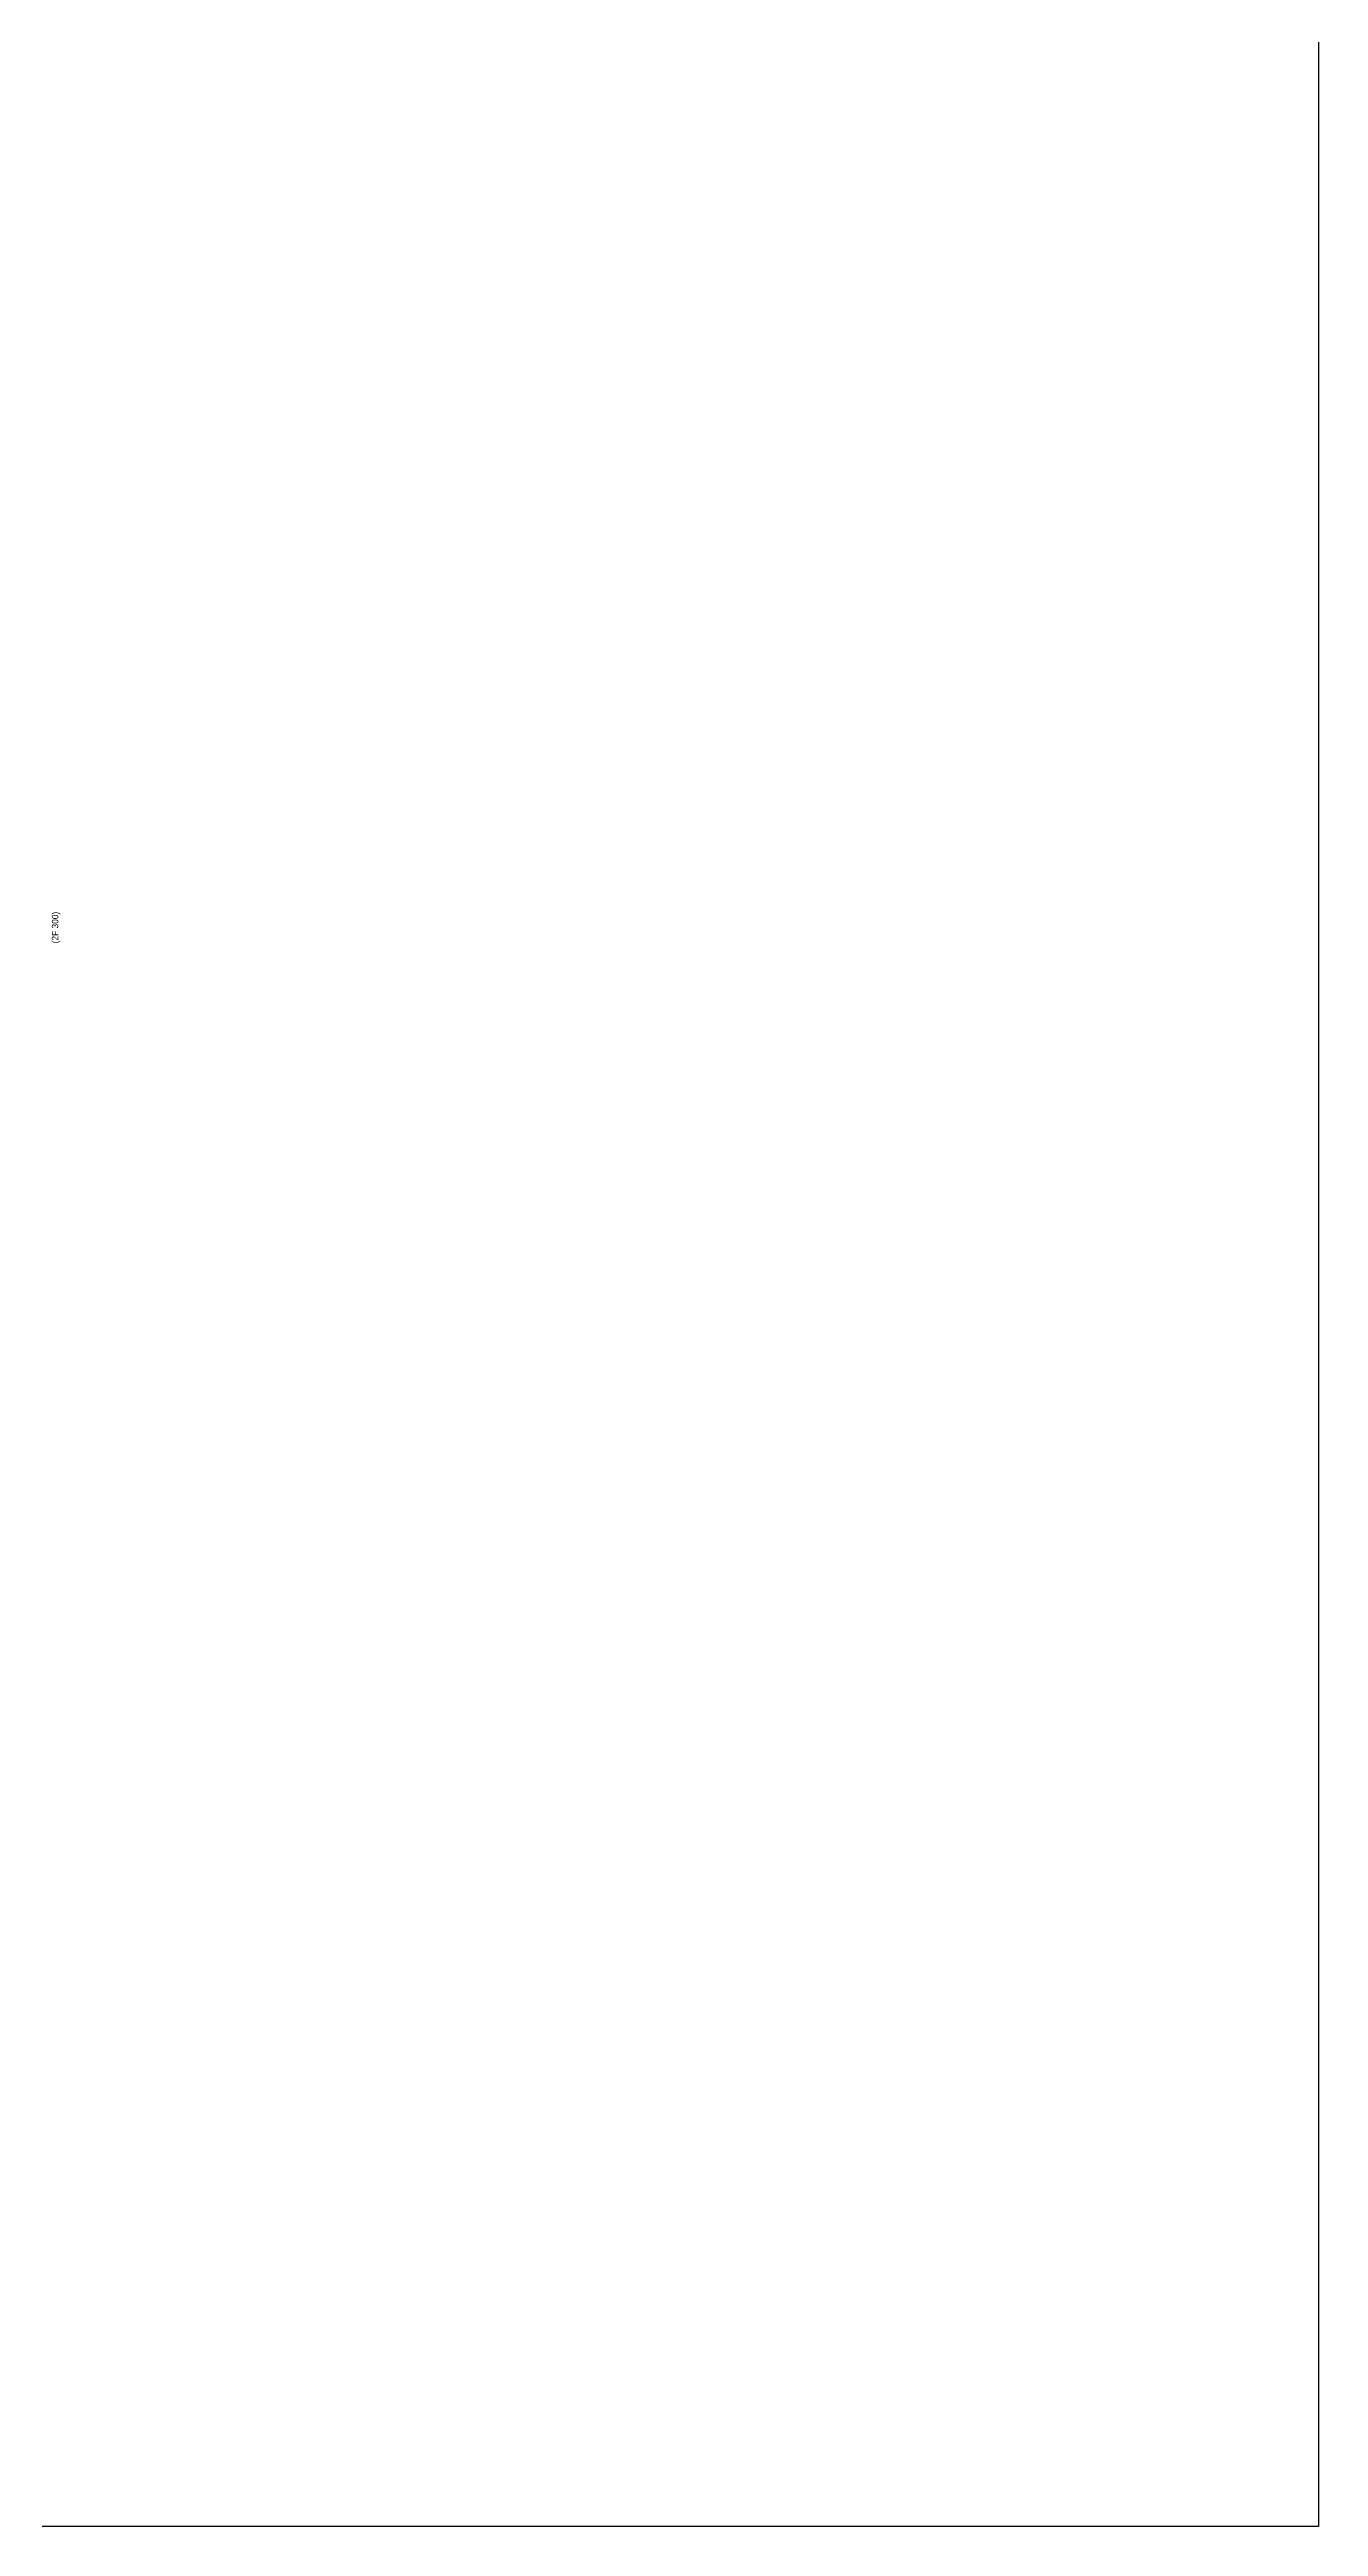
# Model space of a CAD drawing. Header units: millimetres. Extents: x -47382 to 204618, y -51045 to 127155.
# Drawn here: x 145006 to 204618, y -51045 to 65392 of the extents above; entities that cross this region are included whole.
import ezdxf
from ezdxf.enums import TextEntityAlignment as Align

# ---------------------------------------------------------------- set-up
doc = ezdxf.new("R2010")
doc.units = ezdxf.units.MM
doc.header["$LTSCALE"] = 300
doc.header["$MEASUREMENT"] = 0
doc.layers.get('0').update_dxf_attribs({"linetype": 'CONTINUOUS'})
doc.layers.get('Defpoints').update_dxf_attribs({"color": 153, "linetype": 'CONTINUOUS'})
doc.layers.add('Defpoint', color=161, linetype='CONTINUOUS', plot=False)
doc.styles.add('돋움', font='')
doc.styles.get('돋움').set_extended_font_data('Dotum')

# ---------------------------------------------------------------- blocks, each defined once
blk = doc.blocks.new('ACT 지상1층구조평면도')
at = {"layer": 'Defpoint'}
blk.add_lwpolyline([(0, 178200), (252000, 178200), (252000, 0), (0, 0)], close=True, dxfattribs=at)

msp = doc.modelspace()

# ---------------------------------------------------------------- linework, layer by layer
at = {"layer": 'Defpoint'}
msp.add_lwpolyline([(-47382, 127155), (204618, 127155), (204618, -51045), (-47382, -51045)], close=True, dxfattribs=at)

# ---------------------------------------------------------------- block references
msp.add_blockref('ACT 지상1층구조평면도', (-47382, -51045))

# ---------------------------------------------------------------- texts
at = {"layer": 'Defpoints', "linetype": 'Continuous', "style": '돋움'}
msp.add_text('(2F 300)', height=300, rotation=90, dxfattribs=at).set_placement((145264, 24117), align=Align.MIDDLE_CENTER)

doc.saveas('drawing.dxf')
